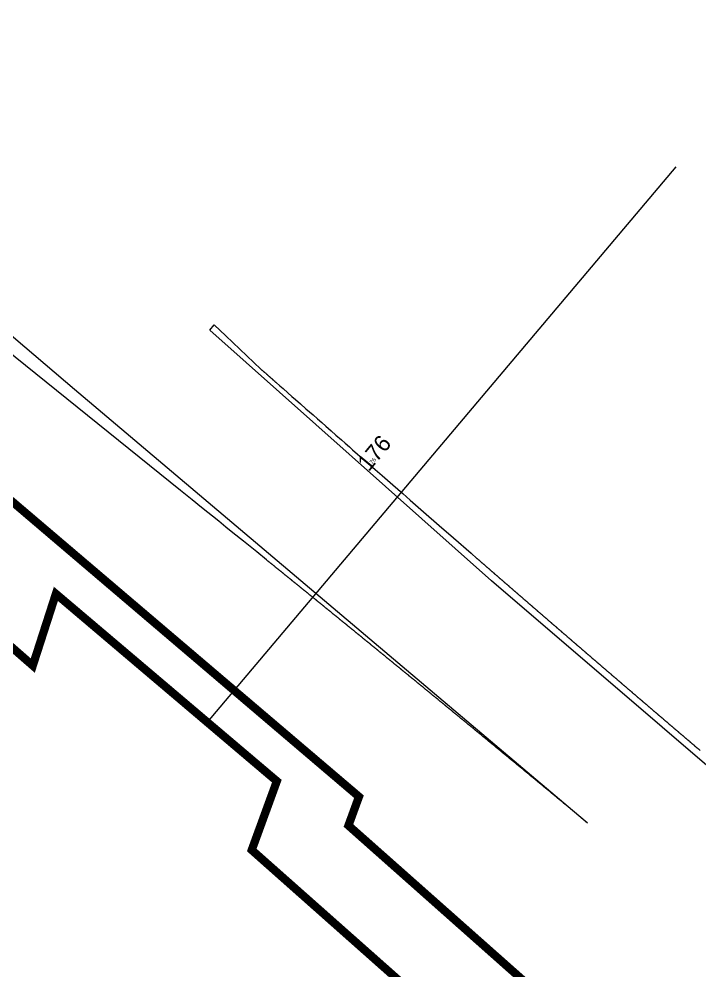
# Model space of a CAD drawing. Extents: x 174934 to 192674, y 648863 to 672607.
# Drawn here: x 184286.3 to 184451.5, y 657361.9 to 657592.8 of the extents above; entities that cross this region are included whole.
import ezdxf

# ---------------------------------------------------------------- set-up
doc = ezdxf.new("R2010")
doc.units = 0
doc.linetypes.add('Under', pattern=[19.5, 7, -1.5, 7, -1.5, 1, -1.5])
for name, color, linetype, lineweight in [('dim', 255, 'Continuous', 0), ('pbitul', 14, 'Continuous', 0), ('pmisunder', 202, 'Under', 0)]:
    doc.layers.add(name, color=color, linetype=linetype, lineweight=lineweight)
doc.layers.add('HEB_ENTITY', color=3, linetype='Continuous')
doc.styles.get("Standard").update_dxf_attribs({"font": 'HEBTXT'})

# ---------------------------------------------------------------- blocks, each defined once
blk = doc.blocks.new('dim', base_point=(179928.9, 662855))
at = {"layer": 'dim', "linetype": 'ByBlock'}
blk.add_attdef('NUMBER', (179928.9, 662855), '', height=20, dxfattribs=at)
blk = doc.blocks.new('HEB_ENTITY', base_point=(181159.32, 660193.8))
at = {"layer": 'HEB_ENTITY', "linetype": 'ByBlock'}
blk.add_attdef('VAL', (181159.32, 660193.8), '', height=1, dxfattribs=at)
at = {"layer": 'HEB_ENTITY', "linetype": 'ByBlock', "flags": 1}
for tag in ['WIDTH', 'TAG', 'XBASE', 'YBASE', 'PROMPT', 'HEIGHT', 'BLKNAME', 'BLKNUM']:
    blk.add_attdef(tag, (181159.32, 660193.8), '', height=1, dxfattribs=at)

msp = doc.modelspace()

# ---------------------------------------------------------------- linework, layer by layer
at = {"layer": 'dim', "flags": 128}
msp.add_lwpolyline([(184331.99, 657422.21), (184445.72, 657556.91)], dxfattribs=at)
at = {"layer": 'pbitul', "flags": 128}
for points in [[(184102.46, 657671.13), (184299.74, 657503.04), (184424.2, 657397.83), (184424.12, 657397.89), (184424.04, 657397.95), (184423.97, 657398.02), (184423.89, 657398.08), (184423.81, 657398.15), (184423.74, 657398.21), (184423.66, 657398.27), (184423.58, 657398.34), (184423.51, 657398.4), (184423.43, 657398.46), (184423.35, 657398.53), (184423.27, 657398.59), (184423.2, 657398.66), (184423.12, 657398.72), (184423.04, 657398.78), (184422.97, 657398.85), (184422.89, 657398.91), (184422.81, 657398.98), (184422.74, 657399.04), (184422.66, 657399.1), (184422.58, 657399.17), (184422.5, 657399.23), (184422.43, 657399.29), (184422.35, 657399.36), (184422.27, 657399.42), (184422.2, 657399.49), (184422.12, 657399.55), (184422.04, 657399.61), (184421.97, 657399.68), (184421.89, 657399.74), (184421.81, 657399.8), (184421.74, 657399.87), (184421.66, 657399.93), (184421.58, 657400), (184421.5, 657400.06), (184421.43, 657400.12), (184421.35, 657400.19), (184421.27, 657400.25), (184421.2, 657400.32), (184421.12, 657400.38), (184421.04, 657400.44), (184420.97, 657400.51), (184420.89, 657400.57), (184420.81, 657400.63), (184420.73, 657400.7), (184420.66, 657400.76), (184420.58, 657400.83), (184420.5, 657400.89), (184420.43, 657400.95), (184420.35, 657401.02), (184420.27, 657401.08), (184420.2, 657401.14), (184420.12, 657401.21), (184420.04, 657401.27), (184419.96, 657401.34), (184419.89, 657401.4), (184419.81, 657401.46), (184419.73, 657401.53), (184419.66, 657401.59), (184419.58, 657401.66), (184419.5, 657401.72), (184419.43, 657401.78), (184419.35, 657401.85), (184419.27, 657401.91), (184419.19, 657401.97), (184419.12, 657402.04), (184419.04, 657402.1), (184418.96, 657402.17), (184418.89, 657402.23), (184418.81, 657402.29), (184418.73, 657402.36), (184418.65, 657402.42), (184418.58, 657402.48), (184418.5, 657402.55), (184418.42, 657402.61), (184418.35, 657402.68), (184418.27, 657402.74), (184418.19, 657402.8), (184418.12, 657402.87), (184418.04, 657402.93), (184417.96, 657402.99), (184417.88, 657403.06), (184417.81, 657403.12), (184417.73, 657403.19), (184417.65, 657403.25), (184417.58, 657403.31), (184417.5, 657403.38), (184417.42, 657403.44), (184417.35, 657403.5), (184417.27, 657403.57), (184417.19, 657403.63), (184417.11, 657403.7), (184417.04, 657403.76), (184416.96, 657403.82), (184416.88, 657403.89), (184416.81, 657403.95), (184416.73, 657404.02), (184416.65, 657404.08), (184416.58, 657404.14), (184416.5, 657404.21), (184416.42, 657404.27), (184416.34, 657404.33), (184416.27, 657404.4), (184416.19, 657404.46), (184416.11, 657404.53), (184416.04, 657404.59), (184415.96, 657404.65), (184415.88, 657404.72), (184415.8, 657404.78), (184415.73, 657404.84), (184415.65, 657404.91), (184415.57, 657404.97), (184415.5, 657405.04), (184415.42, 657405.1), (184415.34, 657405.16), (184415.27, 657405.23), (184415.19, 657405.29), (184415.11, 657405.35), (184415.03, 657405.42), (184414.96, 657405.48), (184414.88, 657405.55), (184414.8, 657405.61), (184414.73, 657405.67), (184414.65, 657405.74), (184414.57, 657405.8), (184414.49, 657405.86), (184414.42, 657405.93), (184414.34, 657405.99), (184414.26, 657406.05), (184414.19, 657406.12), (184414.11, 657406.18), (184414.03, 657406.25), (184413.96, 657406.31), (184413.88, 657406.37), (184413.8, 657406.44), (184413.72, 657406.5), (184413.65, 657406.56), (184413.57, 657406.63), (184413.49, 657406.69), (184413.42, 657406.76), (184413.34, 657406.82), (184413.26, 657406.88), (184413.18, 657406.95), (184413.11, 657407.01), (184413.03, 657407.07), (184412.95, 657407.14), (184412.88, 657407.2), (184412.8, 657407.27), (184412.72, 657407.33), (184412.65, 657407.39), (184412.57, 657407.46), (184412.49, 657407.52), (184412.41, 657407.58), (184412.34, 657407.65), (184412.26, 657407.71), (184412.18, 657407.78), (184412.11, 657407.84), (184412.03, 657407.9), (184411.95, 657407.97), (184411.87, 657408.03), (184411.8, 657408.09), (184411.72, 657408.16), (184411.64, 657408.22), (184411.57, 657408.28), (184411.49, 657408.35), (184411.41, 657408.41), (184411.33, 657408.48), (184411.26, 657408.54), (184411.18, 657408.6), (184411.1, 657408.67), (184411.03, 657408.73), (184410.95, 657408.79), (184410.87, 657408.86), (184410.8, 657408.92), (184410.72, 657408.99), (184410.64, 657409.05), (184410.56, 657409.11), (184410.49, 657409.18), (184410.41, 657409.24), (184410.33, 657409.3), (184410.26, 657409.37), (184410.18, 657409.43), (184410.1, 657409.49), (184410.02, 657409.56), (184409.95, 657409.62), (184409.87, 657409.69), (184409.79, 657409.75), (184409.72, 657409.81), (184409.64, 657409.88), (184409.56, 657409.94), (184409.48, 657410), (184409.41, 657410.07), (184409.33, 657410.13), (184409.25, 657410.2), (184409.18, 657410.26), (184409.1, 657410.32), (184409.02, 657410.39), (184408.94, 657410.45), (184408.87, 657410.51), (184408.79, 657410.58), (184408.71, 657410.64), (184408.64, 657410.7), (184408.56, 657410.77), (184408.48, 657410.83), (184408.4, 657410.9), (184408.33, 657410.96), (184408.25, 657411.02), (184408.17, 657411.09), (184408.1, 657411.15), (184408.02, 657411.21), (184407.94, 657411.28), (184407.86, 657411.34), (184407.79, 657411.4), (184407.71, 657411.47), (184407.63, 657411.53), (184407.56, 657411.6), (184407.48, 657411.66), (184407.4, 657411.72), (184407.32, 657411.79), (184407.25, 657411.85), (184407.17, 657411.91), (184407.09, 657411.98), (184407.02, 657412.04), (184406.94, 657412.1), (184406.86, 657412.17), (184406.78, 657412.23), (184406.71, 657412.3), (184406.63, 657412.36), (184406.55, 657412.42), (184406.48, 657412.49), (184406.4, 657412.55), (184406.32, 657412.61), (184406.24, 657412.68), (184406.17, 657412.74), (184406.09, 657412.8), (184406.01, 657412.87), (184405.94, 657412.93), (184405.86, 657413), (184405.78, 657413.06), (184405.7, 657413.12), (184405.63, 657413.19), (184405.55, 657413.25), (184405.47, 657413.31), (184405.4, 657413.38), (184405.32, 657413.44), (184405.24, 657413.5), (184405.16, 657413.57), (184405.09, 657413.63), (184405.01, 657413.7), (184404.93, 657413.76), (184404.86, 657413.82), (184404.78, 657413.89), (184404.7, 657413.95), (184404.62, 657414.01), (184404.55, 657414.08), (184404.47, 657414.14), (184404.39, 657414.2), (184404.32, 657414.27), (184404.24, 657414.33), (184404.16, 657414.4), (184404.08, 657414.46), (184404.01, 657414.52), (184403.93, 657414.59), (184403.85, 657414.65), (184403.78, 657414.71), (184403.7, 657414.78), (184403.62, 657414.84), (184403.54, 657414.9), (184403.47, 657414.97), (184403.39, 657415.03), (184403.31, 657415.09), (184403.24, 657415.16), (184403.16, 657415.22), (184403.08, 657415.29), (184403, 657415.35), (184402.93, 657415.41), (184402.85, 657415.48), (184402.77, 657415.54), (184402.7, 657415.6), (184402.62, 657415.67), (184402.54, 657415.73), (184402.46, 657415.79), (184402.39, 657415.86), (184402.31, 657415.92), (184402.23, 657415.98), (184402.15, 657416.05), (184402.08, 657416.11), (184402, 657416.18), (184401.92, 657416.24), (184401.85, 657416.3), (184401.77, 657416.37), (184401.69, 657416.43), (184401.61, 657416.49), (184401.54, 657416.56), (184401.46, 657416.62), (184401.38, 657416.68), (184401.31, 657416.75), (184401.23, 657416.81), (184401.15, 657416.87), (184401.07, 657416.94), (184401, 657417), (184400.92, 657417.07), (184400.84, 657417.13), (184400.77, 657417.19), (184400.69, 657417.26), (184400.61, 657417.32), (184400.53, 657417.38), (184400.46, 657417.45), (184400.38, 657417.51), (184400.3, 657417.57), (184400.22, 657417.64), (184400.15, 657417.7), (184400.07, 657417.76), (184399.99, 657417.83), (184399.92, 657417.89), (184399.84, 657417.96), (184399.76, 657418.02), (184399.68, 657418.08), (184399.61, 657418.15), (184399.53, 657418.21), (184399.45, 657418.27), (184399.38, 657418.34), (184399.3, 657418.4), (184399.22, 657418.46), (184399.14, 657418.53), (184399.07, 657418.59), (184398.99, 657418.65), (184398.91, 657418.72), (184398.84, 657418.78), (184398.76, 657418.84), (184398.68, 657418.91), (184398.6, 657418.97), (184398.53, 657419.04), (184398.45, 657419.1), (184398.37, 657419.16), (184398.29, 657419.23), (184398.22, 657419.29), (184398.14, 657419.35), (184398.06, 657419.42), (184397.99, 657419.48), (184397.91, 657419.54), (184397.83, 657419.61), (184397.75, 657419.67), (184397.68, 657419.73), (184397.6, 657419.8), (184397.52, 657419.86), (184397.44, 657419.92), (184397.37, 657419.99), (184397.29, 657420.05), (184397.21, 657420.12), (184397.14, 657420.18), (184397.06, 657420.24), (184396.98, 657420.31), (184396.9, 657420.37), (184396.83, 657420.43), (184396.75, 657420.5), (184396.67, 657420.56), (184396.6, 657420.62), (184396.52, 657420.69), (184396.44, 657420.75), (184396.36, 657420.81), (184396.29, 657420.88), (184396.21, 657420.94), (184396.13, 657421), (184396.05, 657421.07), (184395.98, 657421.13), (184395.9, 657421.19), (184395.82, 657421.26), (184395.75, 657421.32), (184395.67, 657421.39), (184395.59, 657421.45), (184395.51, 657421.51), (184395.44, 657421.58), (184395.36, 657421.64), (184395.28, 657421.7), (184395.2, 657421.77), (184395.13, 657421.83), (184395.05, 657421.89), (184394.97, 657421.96), (184394.9, 657422.02), (184394.82, 657422.08), (184394.74, 657422.15), (184394.66, 657422.21), (184394.59, 657422.27), (184394.51, 657422.34), (184394.43, 657422.4), (184394.35, 657422.46), (184394.28, 657422.53), (184394.2, 657422.59), (184394.12, 657422.66), (184394.05, 657422.72), (184393.97, 657422.78), (184393.89, 657422.85), (184393.81, 657422.91), (184393.74, 657422.97), (184393.66, 657423.04), (184393.58, 657423.1), (184393.5, 657423.16), (184393.43, 657423.23), (184393.35, 657423.29), (184393.27, 657423.35), (184393.2, 657423.42), (184393.12, 657423.48), (184393.04, 657423.54), (184392.96, 657423.61), (184392.89, 657423.67), (184392.81, 657423.73), (184392.73, 657423.8), (184392.65, 657423.86), (184392.58, 657423.92), (184392.5, 657423.99), (184392.42, 657424.05), (184392.35, 657424.11), (184392.27, 657424.18), (184392.19, 657424.24), (184392.11, 657424.31), (184392.04, 657424.37), (184391.96, 657424.43), (184391.88, 657424.5), (184391.8, 657424.56), (184391.73, 657424.62), (184391.65, 657424.69), (184391.57, 657424.75), (184391.5, 657424.81), (184391.42, 657424.88), (184391.34, 657424.94), (184391.26, 657425), (184391.19, 657425.07), (184391.11, 657425.13), (184391.03, 657425.19), (184390.95, 657425.26), (184390.88, 657425.32), (184390.8, 657425.38), (184390.72, 657425.45), (184390.65, 657425.51), (184390.57, 657425.57), (184390.49, 657425.64), (184390.41, 657425.7), (184390.34, 657425.76), (184390.26, 657425.83), (184390.18, 657425.89), (184390.1, 657425.95), (184390.03, 657426.02), (184389.95, 657426.08), (184389.87, 657426.14), (184389.79, 657426.21), (184389.72, 657426.27), (184389.64, 657426.34), (184389.56, 657426.4), (184389.49, 657426.46), (184389.41, 657426.53), (184389.33, 657426.59), (184389.25, 657426.65), (184389.18, 657426.72), (184389.1, 657426.78), (184389.02, 657426.84), (184388.94, 657426.91), (184388.87, 657426.97), (184388.79, 657427.03), (184388.71, 657427.1), (184388.63, 657427.16), (184388.56, 657427.22), (184388.48, 657427.29), (184388.4, 657427.35), (184388.33, 657427.41), (184388.25, 657427.48), (184388.17, 657427.54), (184388.09, 657427.6), (184388.02, 657427.67), (184387.94, 657427.73), (184387.86, 657427.79), (184387.78, 657427.86), (184387.71, 657427.92), (184387.63, 657427.98), (184387.55, 657428.05), (184387.47, 657428.11), (184387.4, 657428.17), (184387.32, 657428.24), (184387.24, 657428.3), (184387.17, 657428.36), (184387.09, 657428.43), (184387.01, 657428.49), (184386.93, 657428.55), (184386.86, 657428.62), (184386.78, 657428.68), (184386.7, 657428.74), (184386.62, 657428.81), (184386.55, 657428.87), (184386.47, 657428.93), (184386.39, 657429), (184386.31, 657429.06), (184386.24, 657429.12), (184386.16, 657429.19), (184386.08, 657429.25), (184386.01, 657429.31), (184385.93, 657429.38), (184385.85, 657429.44), (184385.77, 657429.5), (184385.7, 657429.57), (184385.62, 657429.63), (184385.54, 657429.7), (184385.46, 657429.76), (184385.39, 657429.82), (184385.31, 657429.89), (184385.23, 657429.95), (184385.15, 657430.01), (184385.08, 657430.08), (184385, 657430.14), (184384.92, 657430.2), (184384.84, 657430.27), (184384.77, 657430.33), (184384.69, 657430.39), (184384.61, 657430.46), (184384.54, 657430.52), (184384.46, 657430.58), (184384.38, 657430.65), (184384.3, 657430.71), (184384.23, 657430.77), (184384.15, 657430.84), (184384.07, 657430.9), (184383.99, 657430.96), (184383.92, 657431.03), (184383.84, 657431.09), (184383.76, 657431.15), (184383.68, 657431.22), (184383.61, 657431.28), (184383.53, 657431.34), (184383.45, 657431.41), (184383.37, 657431.47), (184383.3, 657431.53), (184383.22, 657431.6), (184383.14, 657431.66), (184383.07, 657431.72), (184382.99, 657431.79), (184382.91, 657431.85), (184382.83, 657431.91), (184382.76, 657431.98), (184382.68, 657432.04), (184382.6, 657432.1), (184382.52, 657432.17), (184382.45, 657432.23), (184382.37, 657432.29), (184382.29, 657432.36), (184382.21, 657432.42), (184382.14, 657432.48), (184382.06, 657432.55), (184381.98, 657432.61), (184381.9, 657432.67), (184381.83, 657432.74), (184381.75, 657432.8), (184381.67, 657432.86), (184381.59, 657432.93), (184381.52, 657432.99), (184381.44, 657433.05), (184381.36, 657433.12), (184381.29, 657433.18), (184381.21, 657433.24), (184381.13, 657433.31), (184381.05, 657433.37), (184380.98, 657433.43), (184380.9, 657433.5), (184380.82, 657433.56), (184380.74, 657433.62), (184380.67, 657433.69), (184380.59, 657433.75), (184380.51, 657433.81), (184380.43, 657433.88), (184380.36, 657433.94), (184380.28, 657434), (184380.2, 657434.07), (184380.12, 657434.13), (184380.05, 657434.19), (184379.97, 657434.26), (184379.89, 657434.32), (184379.81, 657434.38), (184379.74, 657434.44), (184379.66, 657434.51), (184379.58, 657434.57), (184379.5, 657434.63), (184379.43, 657434.7), (184379.35, 657434.76), (184379.27, 657434.82), (184379.2, 657434.89), (184379.12, 657434.95), (184379.04, 657435.01), (184378.96, 657435.08), (184378.89, 657435.14), (184378.81, 657435.2), (184378.73, 657435.27), (184378.65, 657435.33), (184378.58, 657435.39), (184378.5, 657435.46), (184378.42, 657435.52), (184378.34, 657435.58), (184378.27, 657435.65), (184378.19, 657435.71), (184378.11, 657435.77), (184378.03, 657435.84), (184377.96, 657435.9), (184377.88, 657435.96), (184377.8, 657436.03), (184377.72, 657436.09), (184377.65, 657436.15), (184377.57, 657436.22), (184377.49, 657436.28), (184377.41, 657436.34), (184377.34, 657436.41), (184377.26, 657436.47), (184377.18, 657436.53), (184377.1, 657436.6), (184377.03, 657436.66), (184376.95, 657436.72), (184376.87, 657436.79), (184376.79, 657436.85), (184376.72, 657436.91), (184376.64, 657436.98), (184376.56, 657437.04), (184376.48, 657437.1), (184376.41, 657437.17), (184376.33, 657437.23), (184376.25, 657437.29), (184376.17, 657437.36), (184376.1, 657437.42), (184376.02, 657437.48), (184375.94, 657437.55), (184375.87, 657437.61), (184375.79, 657437.67), (184375.71, 657437.74), (184375.63, 657437.8), (184375.56, 657437.86), (184375.48, 657437.92), (184375.4, 657437.99), (184375.32, 657438.05), (184375.25, 657438.11), (184375.17, 657438.18), (184375.09, 657438.24), (184375.01, 657438.3), (184374.94, 657438.37), (184374.86, 657438.43), (184374.78, 657438.49), (184374.7, 657438.56), (184374.63, 657438.62), (184374.55, 657438.68), (184374.47, 657438.75), (184374.39, 657438.81), (184374.32, 657438.87), (184374.24, 657438.94), (184374.16, 657439), (184374.08, 657439.06), (184374.01, 657439.13), (184373.93, 657439.19), (184373.85, 657439.25), (184373.77, 657439.32), (184373.7, 657439.38), (184373.62, 657439.44), (184373.54, 657439.51), (184373.46, 657439.57), (184373.39, 657439.63), (184373.31, 657439.7), (184373.23, 657439.76), (184373.15, 657439.82), (184373.08, 657439.88), (184373, 657439.95), (184372.92, 657440.01), (184372.84, 657440.07), (184372.77, 657440.14), (184372.69, 657440.2), (184372.61, 657440.26), (184372.53, 657440.33), (184372.46, 657440.39), (184372.38, 657440.45), (184372.3, 657440.52), (184372.22, 657440.58), (184372.15, 657440.64), (184372.07, 657440.71), (184371.99, 657440.77), (184371.91, 657440.83), (184371.84, 657440.9), (184371.76, 657440.96), (184371.68, 657441.02), (184371.6, 657441.09), (184371.53, 657441.15), (184371.45, 657441.21), (184371.37, 657441.28), (184371.29, 657441.34), (184371.22, 657441.4), (184371.14, 657441.46), (184371.06, 657441.53), (184370.98, 657441.59), (184370.91, 657441.65), (184370.83, 657441.72), (184370.75, 657441.78), (184370.67, 657441.84), (184370.6, 657441.91), (184370.52, 657441.97), (184370.44, 657442.03), (184370.36, 657442.1), (184370.29, 657442.16), (184370.21, 657442.22), (184370.13, 657442.29), (184370.05, 657442.35), (184369.98, 657442.41), (184369.9, 657442.48), (184369.82, 657442.54), (184369.74, 657442.6), (184369.67, 657442.67), (184369.59, 657442.73), (184369.51, 657442.79), (184369.43, 657442.85), (184369.36, 657442.92), (184369.28, 657442.98), (184369.2, 657443.04), (184369.12, 657443.11), (184369.05, 657443.17), (184368.97, 657443.23), (184368.89, 657443.3), (184368.81, 657443.36), (184368.74, 657443.42), (184368.66, 657443.49), (184368.58, 657443.55), (184368.5, 657443.61), (184368.43, 657443.68), (184368.35, 657443.74), (184368.27, 657443.8), (184368.19, 657443.87), (184368.12, 657443.93), (184368.04, 657443.99), (184367.96, 657444.05), (184367.88, 657444.12), (184367.81, 657444.18), (184367.73, 657444.24), (184367.65, 657444.31), (184367.57, 657444.37), (184367.5, 657444.43), (184367.42, 657444.5), (184367.34, 657444.56), (184367.26, 657444.62), (184367.18, 657444.69), (184367.11, 657444.75), (184367.03, 657444.81), (184366.95, 657444.88), (184366.87, 657444.94), (184366.8, 657445), (184366.72, 657445.07), (184366.64, 657445.13), (184366.56, 657445.19), (184366.49, 657445.25), (184366.41, 657445.32), (184366.33, 657445.38), (184366.25, 657445.44), (184366.18, 657445.51), (184366.1, 657445.57), (184366.02, 657445.63), (184365.94, 657445.7), (184365.87, 657445.76), (184365.79, 657445.82), (184365.71, 657445.89), (184365.63, 657445.95), (184365.56, 657446.01), (184365.48, 657446.08), (184365.4, 657446.14), (184365.32, 657446.2), (184365.25, 657446.26), (184365.17, 657446.33), (184365.09, 657446.39), (184365.01, 657446.45), (184364.94, 657446.52), (184364.86, 657446.58), (184364.78, 657446.64), (184364.7, 657446.71), (184364.63, 657446.77), (184364.55, 657446.83), (184364.47, 657446.9), (184364.39, 657446.96), (184364.32, 657447.02), (184364.24, 657447.08), (184364.16, 657447.15), (184364.08, 657447.21), (184364, 657447.27), (184363.93, 657447.34), (184363.85, 657447.4), (184363.77, 657447.46), (184363.69, 657447.53), (184363.62, 657447.59), (184363.54, 657447.65), (184363.46, 657447.72), (184363.38, 657447.78), (184363.31, 657447.84), (184363.23, 657447.91), (184363.15, 657447.97), (184363.07, 657448.03), (184363, 657448.09), (184362.92, 657448.16), (184362.84, 657448.22), (184362.76, 657448.28), (184362.69, 657448.35), (184362.61, 657448.41), (184362.53, 657448.47), (184362.45, 657448.54), (184362.38, 657448.6), (184362.3, 657448.66), (184362.22, 657448.73), (184362.14, 657448.79), (184362.07, 657448.85), (184361.99, 657448.91), (184361.91, 657448.98), (184361.83, 657449.04), (184361.75, 657449.1), (184361.68, 657449.17), (184361.6, 657449.23), (184361.52, 657449.29), (184361.44, 657449.36), (184361.37, 657449.42), (184361.29, 657449.48), (184361.21, 657449.55), (184361.13, 657449.61), (184361.06, 657449.67), (184360.98, 657449.73), (184360.9, 657449.8), (184360.82, 657449.86), (184360.75, 657449.92), (184360.67, 657449.99), (184360.59, 657450.05), (184360.51, 657450.11), (184360.44, 657450.18), (184360.36, 657450.24), (184360.28, 657450.3), (184360.2, 657450.36), (184360.12, 657450.43), (184360.05, 657450.49), (184359.97, 657450.55), (184359.89, 657450.62), (184359.81, 657450.68), (184359.74, 657450.74), (184359.66, 657450.81), (184359.58, 657450.87), (184359.5, 657450.93), (184359.43, 657451), (184359.35, 657451.06), (184359.27, 657451.12), (184359.19, 657451.18), (184359.12, 657451.25), (184359.04, 657451.31), (184358.96, 657451.37), (184358.88, 657451.44), (184358.81, 657451.5), (184358.73, 657451.56), (184358.65, 657451.63), (184358.57, 657451.69), (184358.49, 657451.75), (184358.42, 657451.81), (184358.34, 657451.88), (184358.26, 657451.94), (184358.18, 657452), (184358.11, 657452.07), (184358.03, 657452.13), (184357.95, 657452.19), (184357.87, 657452.26), (184357.8, 657452.32), (184357.72, 657452.38), (184357.64, 657452.45), (184357.56, 657452.51), (184357.49, 657452.57), (184357.41, 657452.63), (184357.33, 657452.7), (184357.25, 657452.76), (184357.17, 657452.82), (184357.1, 657452.89), (184357.02, 657452.95), (184356.94, 657453.01), (184356.86, 657453.08), (184356.79, 657453.14), (184356.71, 657453.2), (184356.63, 657453.26), (184356.55, 657453.33), (184356.48, 657453.39), (184356.4, 657453.45), (184356.32, 657453.52), (184356.24, 657453.58), (184356.17, 657453.64), (184356.09, 657453.71), (184356.01, 657453.77), (184355.93, 657453.83), (184355.85, 657453.89), (184355.78, 657453.96), (184355.7, 657454.02), (184355.62, 657454.08), (184355.54, 657454.15), (184355.47, 657454.21), (184355.39, 657454.27), (184355.31, 657454.34), (184355.23, 657454.4), (184355.16, 657454.46), (184355.08, 657454.52), (184355, 657454.59), (184354.92, 657454.65), (184354.85, 657454.71), (184354.77, 657454.78), (184354.69, 657454.84), (184354.61, 657454.9), (184354.53, 657454.97), (184354.46, 657455.03), (184354.38, 657455.09), (184354.3, 657455.15), (184354.22, 657455.22), (184354.15, 657455.28), (184354.07, 657455.34), (184353.99, 657455.41), (184353.91, 657455.47), (184353.84, 657455.53), (184353.76, 657455.59), (184353.68, 657455.66), (184353.6, 657455.72), (184353.52, 657455.78), (184353.45, 657455.85), (184353.37, 657455.91), (184353.29, 657455.97), (184353.21, 657456.04), (184353.14, 657456.1), (184353.06, 657456.16), (184352.98, 657456.22), (184352.9, 657456.29), (184352.83, 657456.35), (184352.75, 657456.41), (184352.67, 657456.48), (184352.59, 657456.54), (184352.51, 657456.6), (184352.44, 657456.67), (184352.36, 657456.73), (184352.28, 657456.79), (184352.2, 657456.85), (184352.13, 657456.92), (184352.05, 657456.98), (184351.97, 657457.04), (184351.89, 657457.11), (184351.82, 657457.17), (184351.74, 657457.23), (184351.66, 657457.29), (184351.58, 657457.36), (184351.5, 657457.42), (184351.43, 657457.48), (184351.35, 657457.55), (184351.27, 657457.61), (184351.19, 657457.67), (184351.12, 657457.74), (184351.04, 657457.8), (184350.96, 657457.86), (184350.88, 657457.92), (184350.81, 657457.99), (184350.73, 657458.05), (184350.65, 657458.11), (184350.57, 657458.18), (184350.49, 657458.24), (184350.42, 657458.3), (184350.34, 657458.36), (184350.26, 657458.43), (184350.18, 657458.49), (184350.11, 657458.55), (184350.03, 657458.62), (184349.95, 657458.68), (184349.87, 657458.74), (184349.79, 657458.81), (184349.72, 657458.87), (184349.64, 657458.93), (184349.56, 657458.99), (184349.48, 657459.06), (184349.41, 657459.12), (184349.33, 657459.18), (184349.25, 657459.25), (184349.17, 657459.31), (184349.1, 657459.37), (184349.02, 657459.43), (184348.94, 657459.5), (184348.86, 657459.56), (184348.78, 657459.62), (184348.71, 657459.69), (184348.63, 657459.75), (184348.55, 657459.81), (184348.47, 657459.87), (184348.4, 657459.94), (184348.32, 657460), (184348.24, 657460.06), (184348.16, 657460.13), (184348.08, 657460.19), (184348.01, 657460.25), (184347.93, 657460.31), (184347.85, 657460.38), (184347.77, 657460.44), (184347.7, 657460.5), (184347.62, 657460.57), (184347.54, 657460.63), (184347.46, 657460.69), (184347.38, 657460.76), (184347.31, 657460.82), (184347.23, 657460.88), (184347.15, 657460.94), (184347.07, 657461.01), (184347, 657461.07), (184346.92, 657461.13), (184346.84, 657461.2), (184346.76, 657461.26), (184346.69, 657461.32), (184346.61, 657461.38), (184346.53, 657461.45), (184346.45, 657461.51), (184346.37, 657461.57), (184346.3, 657461.64), (184343.95, 657463.53), (184340.74, 657466.13), (184338.19, 657468.19), (184336.49, 657469.55), (184334.75, 657470.95), (184330.6, 657474.3), (184328.29, 657476.16), (184325.45, 657478.45), (184322.95, 657480.46), (184262.71, 657528.99)], [(184483.74, 657385.55), (184400.89, 657456.54), (184332.56, 657517.31), (184333.61, 657518.62), (184336.43, 657515.94), (184336.45, 657515.93), (184344.98, 657507.86), (184345.06, 657507.79), (184345.14, 657507.71), (184345.23, 657507.64), (184345.29, 657507.59), (184345.37, 657507.51), (184345.46, 657507.44), (184345.52, 657507.38), (184345.61, 657507.31), (184345.66, 657507.26), (184345.72, 657507.2), (184345.79, 657507.15), (184345.85, 657507.09), (184345.95, 657507.01), (184346.03, 657506.93), (184346.13, 657506.85), (184346.22, 657506.77), (184346.33, 657506.67), (184346.39, 657506.62), (184346.48, 657506.54), (184346.53, 657506.49), (184346.59, 657506.45), (184346.64, 657506.4), (184346.68, 657506.36), (184346.72, 657506.33), (184346.77, 657506.28), (184346.81, 657506.25), (184346.85, 657506.21), (184346.88, 657506.19), (184346.91, 657506.16), (184346.95, 657506.13), (184346.98, 657506.1), (184347.01, 657506.07), (184347.05, 657506.03), (184347.08, 657506.01), (184347.12, 657505.98), (184347.14, 657505.96), (184347.18, 657505.92), (184347.22, 657505.89), (184347.26, 657505.85), (184347.3, 657505.82), (184347.32, 657505.8), (184347.35, 657505.77), (184347.4, 657505.73), (184347.43, 657505.7), (184347.47, 657505.67), (184347.52, 657505.63), (184347.55, 657505.6), (184347.6, 657505.55), (184347.67, 657505.49), (184347.72, 657505.45), (184347.77, 657505.41), (184347.81, 657505.37), (184347.89, 657505.3), (184347.96, 657505.24), (184348.04, 657505.17), (184348.11, 657505.11), (184348.18, 657505.04), (184348.24, 657504.99), (184348.29, 657504.95), (184348.45, 657504.81), (184348.54, 657504.73), (184348.6, 657504.68), (184348.68, 657504.61), (184349.58, 657503.81), (184350.34, 657503.15), (184351.5, 657502.13), (184352.48, 657501.26), (184353.36, 657500.49), (184354.54, 657499.45), (184355.9, 657498.26), (184357.63, 657496.74), (184358.73, 657495.77), (184359.73, 657494.9), (184360.73, 657494.02), (184361.98, 657492.92), (184363.18, 657491.86), (184364.52, 657490.69), (184365.43, 657489.89), (184366.45, 657489), (184367.23, 657488.31), (184368.42, 657487.27), (184370.11, 657485.79), (184371.46, 657484.6), (184372.68, 657483.54), (184374.38, 657482.05), (184376.97, 657479.78), (184379.38, 657477.67), (184381.22, 657476.06), (184384.42, 657473.26), (184388.2, 657469.96), (184391.7, 657466.91), (184395.97, 657463.19), (184397.37, 657461.97), (184397.45, 657461.9), (184397.53, 657461.84), (184397.6, 657461.77), (184397.68, 657461.71), (184397.75, 657461.64), (184397.83, 657461.57), (184397.9, 657461.51), (184397.98, 657461.44), (184398.05, 657461.38), (184398.13, 657461.31), (184398.2, 657461.25), (184398.28, 657461.18), (184398.36, 657461.12), (184398.43, 657461.05), (184398.51, 657460.98), (184398.58, 657460.92), (184398.66, 657460.85), (184398.73, 657460.79), (184398.81, 657460.72), (184398.88, 657460.66), (184398.96, 657460.59), (184399.03, 657460.53), (184399.11, 657460.46), (184399.19, 657460.39), (184399.26, 657460.33), (184399.34, 657460.26), (184399.41, 657460.2), (184399.49, 657460.13), (184399.56, 657460.07), (184399.64, 657460), (184399.71, 657459.93), (184399.79, 657459.87), (184399.86, 657459.8), (184399.94, 657459.74), (184400.02, 657459.67), (184400.09, 657459.61), (184400.17, 657459.54), (184400.24, 657459.48), (184400.32, 657459.41), (184400.39, 657459.34), (184400.47, 657459.28), (184400.54, 657459.21), (184400.62, 657459.15), (184400.7, 657459.08), (184400.77, 657459.02), (184400.85, 657458.95), (184400.92, 657458.89), (184401, 657458.82), (184401.07, 657458.75), (184401.15, 657458.69), (184401.22, 657458.62), (184401.3, 657458.56), (184401.37, 657458.49), (184401.45, 657458.43), (184401.53, 657458.36), (184401.6, 657458.3), (184401.68, 657458.23), (184401.75, 657458.16), (184401.83, 657458.1), (184401.9, 657458.03), (184401.98, 657457.97), (184402.05, 657457.9), (184402.13, 657457.84), (184402.21, 657457.77), (184402.28, 657457.71), (184402.36, 657457.64), (184402.43, 657457.57), (184402.51, 657457.51), (184402.58, 657457.44), (184402.66, 657457.38), (184402.73, 657457.31), (184402.81, 657457.25), (184402.89, 657457.18), (184402.96, 657457.12), (184403.04, 657457.05), (184403.11, 657456.98), (184403.19, 657456.92), (184403.26, 657456.85), (184403.34, 657456.79), (184403.41, 657456.72), (184403.49, 657456.66), (184403.56, 657456.59), (184403.64, 657456.53), (184403.72, 657456.46), (184403.79, 657456.39), (184403.87, 657456.33), (184403.94, 657456.26), (184404.02, 657456.2), (184404.09, 657456.13), (184404.17, 657456.07), (184404.24, 657456), (184404.32, 657455.94), (184404.4, 657455.87), (184404.47, 657455.8), (184404.55, 657455.74), (184404.62, 657455.67), (184404.7, 657455.61), (184404.77, 657455.54), (184404.85, 657455.48), (184404.92, 657455.41), (184405, 657455.35), (184405.08, 657455.28), (184405.15, 657455.22), (184405.23, 657455.15), (184405.3, 657455.08), (184405.38, 657455.02), (184405.45, 657454.95), (184405.53, 657454.89), (184405.6, 657454.82), (184405.68, 657454.76), (184405.76, 657454.69), (184405.83, 657454.63), (184405.91, 657454.56), (184405.98, 657454.49), (184406.06, 657454.43), (184406.13, 657454.36), (184406.21, 657454.3), (184406.28, 657454.23), (184406.36, 657454.17), (184406.44, 657454.1), (184406.51, 657454.04), (184406.59, 657453.97), (184406.66, 657453.91), (184406.74, 657453.84), (184406.81, 657453.77), (184406.89, 657453.71), (184406.96, 657453.64), (184407.04, 657453.58), (184407.12, 657453.51), (184407.19, 657453.45), (184407.27, 657453.38), (184407.34, 657453.32), (184407.42, 657453.25), (184407.49, 657453.19), (184407.57, 657453.12), (184407.65, 657453.05), (184407.72, 657452.99), (184407.8, 657452.92), (184407.87, 657452.86), (184407.95, 657452.79), (184408.02, 657452.73), (184408.1, 657452.66), (184408.17, 657452.6), (184408.25, 657452.53), (184408.33, 657452.46), (184408.4, 657452.4), (184408.48, 657452.33), (184408.55, 657452.27), (184408.63, 657452.2), (184408.7, 657452.14), (184408.78, 657452.07), (184408.85, 657452.01), (184408.93, 657451.94), (184409.01, 657451.88), (184409.08, 657451.81), (184409.16, 657451.74), (184409.23, 657451.68), (184409.31, 657451.61), (184409.38, 657451.55), (184409.46, 657451.48), (184409.54, 657451.42), (184409.61, 657451.35), (184409.69, 657451.29), (184409.76, 657451.22), (184409.84, 657451.16), (184409.91, 657451.09), (184409.99, 657451.03), (184410.06, 657450.96), (184410.14, 657450.89), (184410.22, 657450.83), (184410.29, 657450.76), (184410.37, 657450.7), (184410.44, 657450.63), (184410.52, 657450.57), (184410.59, 657450.5), (184410.67, 657450.44), (184410.75, 657450.37), (184410.82, 657450.31), (184410.9, 657450.24), (184410.97, 657450.17), (184411.05, 657450.11), (184411.12, 657450.04), (184411.2, 657449.98), (184411.27, 657449.91), (184411.35, 657449.85), (184411.43, 657449.78), (184411.5, 657449.72), (184411.58, 657449.65), (184411.65, 657449.59), (184411.73, 657449.52), (184411.8, 657449.45), (184411.88, 657449.39), (184411.96, 657449.32), (184412.03, 657449.26), (184412.11, 657449.19), (184412.18, 657449.13), (184412.26, 657449.06), (184412.33, 657449), (184412.41, 657448.93), (184412.48, 657448.87), (184412.56, 657448.8), (184412.64, 657448.74), (184412.71, 657448.67), (184412.79, 657448.6), (184412.86, 657448.54), (184412.94, 657448.47), (184413.01, 657448.41), (184413.09, 657448.34), (184413.17, 657448.28), (184413.24, 657448.21), (184413.32, 657448.15), (184413.39, 657448.08), (184413.47, 657448.02), (184413.54, 657447.95), (184413.62, 657447.89), (184413.7, 657447.82), (184413.77, 657447.75), (184413.85, 657447.69), (184413.92, 657447.62), (184414, 657447.56), (184414.07, 657447.49), (184414.15, 657447.43), (184414.23, 657447.36), (184414.3, 657447.3), (184414.38, 657447.23), (184414.45, 657447.17), (184414.53, 657447.1), (184414.6, 657447.04), (184414.68, 657446.97), (184414.75, 657446.9), (184414.83, 657446.84), (184414.91, 657446.77), (184414.98, 657446.71), (184415.06, 657446.64), (184415.13, 657446.58), (184415.21, 657446.51), (184415.28, 657446.45), (184415.36, 657446.38), (184415.44, 657446.32), (184415.51, 657446.25), (184415.59, 657446.19), (184415.66, 657446.12), (184415.74, 657446.06), (184415.81, 657445.99), (184415.89, 657445.92), (184415.97, 657445.86), (184416.04, 657445.79), (184416.12, 657445.73), (184416.19, 657445.66), (184416.27, 657445.6), (184416.34, 657445.53), (184416.42, 657445.47), (184416.5, 657445.4), (184416.57, 657445.34), (184416.65, 657445.27), (184416.72, 657445.21), (184416.8, 657445.14), (184416.87, 657445.08), (184416.95, 657445.01), (184417.03, 657444.94), (184417.1, 657444.88), (184417.18, 657444.81), (184417.25, 657444.75), (184417.33, 657444.68), (184417.4, 657444.62), (184417.48, 657444.55), (184417.56, 657444.49), (184417.63, 657444.42), (184417.71, 657444.36), (184417.78, 657444.29), (184417.86, 657444.23), (184417.93, 657444.16), (184418.01, 657444.1), (184418.09, 657444.03), (184418.16, 657443.96), (184418.24, 657443.9), (184418.31, 657443.83), (184418.39, 657443.77), (184418.46, 657443.7), (184418.54, 657443.64), (184418.62, 657443.57), (184418.69, 657443.51), (184418.77, 657443.44), (184418.84, 657443.38), (184418.92, 657443.31), (184418.99, 657443.25), (184419.07, 657443.18), (184419.15, 657443.12), (184419.22, 657443.05), (184419.3, 657442.99), (184419.37, 657442.92), (184419.45, 657442.85), (184419.52, 657442.79), (184419.6, 657442.72), (184419.68, 657442.66), (184419.75, 657442.59), (184419.83, 657442.53), (184419.9, 657442.46), (184419.98, 657442.4), (184420.05, 657442.33), (184420.13, 657442.27), (184420.21, 657442.2), (184420.28, 657442.14), (184420.36, 657442.07), (184420.43, 657442.01), (184420.51, 657441.94), (184420.59, 657441.88), (184420.66, 657441.81), (184420.74, 657441.74), (184420.81, 657441.68), (184420.89, 657441.61), (184420.96, 657441.55), (184421.04, 657441.48), (184421.12, 657441.42), (184421.19, 657441.35), (184421.27, 657441.29), (184421.34, 657441.22), (184421.42, 657441.16), (184421.49, 657441.09), (184421.57, 657441.03), (184421.65, 657440.96), (184421.72, 657440.9), (184421.8, 657440.83), (184421.87, 657440.77), (184421.95, 657440.7), (184422.02, 657440.64), (184422.1, 657440.57), (184422.18, 657440.5), (184422.25, 657440.44), (184422.33, 657440.37), (184422.4, 657440.31), (184422.48, 657440.24), (184422.56, 657440.18), (184422.63, 657440.11), (184422.71, 657440.05), (184422.78, 657439.98), (184422.86, 657439.92), (184422.93, 657439.85), (184423.01, 657439.79), (184423.09, 657439.72), (184423.16, 657439.66), (184423.24, 657439.59), (184423.31, 657439.53), (184423.39, 657439.46), (184423.46, 657439.4), (184423.54, 657439.33), (184423.62, 657439.26), (184423.69, 657439.2), (184423.77, 657439.13), (184423.84, 657439.07), (184423.92, 657439), (184424, 657438.94), (184424.07, 657438.87), (184424.15, 657438.81), (184424.22, 657438.74), (184424.3, 657438.68), (184424.37, 657438.61), (184424.45, 657438.55), (184424.53, 657438.48), (184424.6, 657438.42), (184424.68, 657438.35), (184424.75, 657438.29), (184424.83, 657438.22), (184424.9, 657438.16), (184424.98, 657438.09), (184425.06, 657438.03), (184425.13, 657437.96), (184425.21, 657437.9), (184425.28, 657437.83), (184425.36, 657437.76), (184425.44, 657437.7), (184425.51, 657437.63), (184425.59, 657437.57), (184425.66, 657437.5), (184425.74, 657437.44), (184425.81, 657437.37), (184425.89, 657437.31), (184425.97, 657437.24), (184426.04, 657437.18), (184426.12, 657437.11), (184426.19, 657437.05), (184426.27, 657436.98), (184426.35, 657436.92), (184426.42, 657436.85), (184426.5, 657436.79), (184426.57, 657436.72), (184426.65, 657436.66), (184426.72, 657436.59), (184426.8, 657436.53), (184426.88, 657436.46), (184426.95, 657436.4), (184427.03, 657436.33), (184427.1, 657436.27), (184427.18, 657436.2), (184427.26, 657436.14), (184427.33, 657436.07), (184427.41, 657436), (184427.48, 657435.94), (184427.56, 657435.87), (184427.63, 657435.81), (184427.71, 657435.74), (184427.79, 657435.68), (184427.86, 657435.61), (184427.94, 657435.55), (184428.01, 657435.48), (184428.09, 657435.42), (184428.17, 657435.35), (184428.24, 657435.29), (184428.32, 657435.22), (184428.39, 657435.16), (184428.47, 657435.09), (184428.54, 657435.03), (184428.62, 657434.96), (184428.7, 657434.9), (184428.77, 657434.83), (184428.85, 657434.77), (184428.92, 657434.7), (184429, 657434.64), (184429.08, 657434.57), (184429.15, 657434.51), (184429.23, 657434.44), (184429.3, 657434.38), (184429.38, 657434.31), (184429.46, 657434.25), (184429.53, 657434.18), (184429.61, 657434.12), (184429.68, 657434.05), (184429.76, 657433.98), (184429.83, 657433.92), (184429.91, 657433.85), (184429.99, 657433.79), (184430.06, 657433.72), (184430.14, 657433.66), (184430.21, 657433.59), (184430.29, 657433.53), (184430.37, 657433.46), (184430.44, 657433.4), (184430.52, 657433.33), (184430.59, 657433.27), (184430.67, 657433.2), (184430.75, 657433.14), (184430.82, 657433.07), (184430.9, 657433.01), (184430.97, 657432.94), (184431.05, 657432.88), (184431.12, 657432.81), (184431.2, 657432.75), (184431.28, 657432.68), (184431.35, 657432.62), (184431.43, 657432.55), (184431.5, 657432.49), (184431.58, 657432.42), (184431.66, 657432.36), (184431.73, 657432.29), (184431.81, 657432.23), (184431.88, 657432.16), (184431.96, 657432.1), (184432.04, 657432.03), (184432.11, 657431.97), (184432.19, 657431.9), (184432.26, 657431.84), (184432.34, 657431.77), (184432.41, 657431.71), (184432.49, 657431.64), (184432.57, 657431.58), (184432.64, 657431.51), (184432.72, 657431.45), (184432.79, 657431.38), (184432.87, 657431.32), (184432.95, 657431.25), (184433.02, 657431.18), (184433.1, 657431.12), (184433.17, 657431.05), (184433.25, 657430.99), (184433.33, 657430.92), (184433.4, 657430.86), (184433.48, 657430.79), (184433.55, 657430.73), (184433.63, 657430.66), (184433.71, 657430.6), (184433.78, 657430.53), (184433.86, 657430.47), (184433.93, 657430.4), (184434.01, 657430.34), (184434.08, 657430.27), (184434.16, 657430.21), (184434.24, 657430.14), (184434.31, 657430.08), (184434.39, 657430.01), (184434.46, 657429.95), (184434.54, 657429.88), (184434.62, 657429.82), (184434.69, 657429.75), (184434.77, 657429.69), (184434.84, 657429.62), (184434.92, 657429.56), (184435, 657429.49), (184435.07, 657429.43), (184435.15, 657429.36), (184435.22, 657429.3), (184435.3, 657429.23), (184435.38, 657429.17), (184435.45, 657429.1), (184435.53, 657429.04), (184435.6, 657428.97), (184435.68, 657428.91), (184435.76, 657428.84), (184435.83, 657428.78), (184435.91, 657428.71), (184435.98, 657428.65), (184436.06, 657428.58), (184436.14, 657428.52), (184436.21, 657428.45), (184436.29, 657428.39), (184436.36, 657428.32), (184436.44, 657428.26), (184436.52, 657428.19), (184436.59, 657428.13), (184436.67, 657428.06), (184436.74, 657428), (184436.82, 657427.93), (184436.9, 657427.87), (184436.97, 657427.8), (184437.05, 657427.74), (184437.12, 657427.67), (184437.2, 657427.61), (184437.27, 657427.54), (184437.35, 657427.48), (184437.43, 657427.41), (184437.5, 657427.35), (184437.58, 657427.28), (184437.65, 657427.22), (184437.73, 657427.15), (184437.81, 657427.09), (184437.88, 657427.02), (184437.96, 657426.96), (184438.03, 657426.89), (184438.11, 657426.83), (184438.19, 657426.76), (184438.26, 657426.7), (184438.34, 657426.63), (184438.41, 657426.57), (184438.49, 657426.5), (184438.57, 657426.44), (184438.64, 657426.37), (184438.72, 657426.31), (184438.79, 657426.24), (184438.87, 657426.18), (184438.95, 657426.11), (184439.02, 657426.05), (184439.1, 657425.98), (184439.17, 657425.92), (184439.25, 657425.85), (184439.33, 657425.79), (184439.4, 657425.72), (184439.48, 657425.66), (184439.55, 657425.59), (184439.63, 657425.53), (184439.71, 657425.46), (184439.78, 657425.4), (184439.86, 657425.33), (184439.93, 657425.27), (184440.01, 657425.2), (184440.09, 657425.14), (184440.16, 657425.07), (184440.24, 657425.01), (184440.31, 657424.94), (184440.39, 657424.88), (184440.47, 657424.81), (184440.54, 657424.75), (184440.62, 657424.68), (184440.69, 657424.62), (184440.77, 657424.55), (184440.85, 657424.49), (184440.92, 657424.42), (184441, 657424.36), (184441.07, 657424.29), (184441.15, 657424.23), (184441.23, 657424.16), (184441.3, 657424.1), (184441.38, 657424.03), (184441.45, 657423.97), (184441.53, 657423.9), (184441.61, 657423.84), (184441.68, 657423.77), (184441.76, 657423.71), (184441.83, 657423.64), (184441.91, 657423.58), (184441.99, 657423.51), (184442.06, 657423.45), (184442.14, 657423.38), (184442.21, 657423.32), (184442.29, 657423.25), (184442.37, 657423.19), (184442.44, 657423.12), (184442.52, 657423.06), (184442.6, 657422.99), (184442.67, 657422.93), (184442.75, 657422.86), (184442.82, 657422.8), (184442.9, 657422.73), (184442.98, 657422.67), (184443.05, 657422.6), (184443.13, 657422.54), (184443.2, 657422.47), (184443.28, 657422.41), (184443.36, 657422.34), (184443.43, 657422.28), (184443.51, 657422.21), (184443.58, 657422.15), (184443.66, 657422.08), (184443.74, 657422.02), (184443.81, 657421.95), (184443.89, 657421.89), (184443.96, 657421.82), (184444.04, 657421.76), (184444.12, 657421.69), (184444.19, 657421.63), (184444.27, 657421.56), (184444.34, 657421.5), (184444.42, 657421.43), (184444.5, 657421.37), (184444.57, 657421.3), (184444.65, 657421.24), (184444.72, 657421.17), (184444.8, 657421.11), (184444.88, 657421.04), (184444.95, 657420.98), (184445.03, 657420.91), (184445.1, 657420.85), (184445.18, 657420.78), (184445.26, 657420.72), (184445.33, 657420.66), (184445.41, 657420.59), (184445.49, 657420.53), (184445.56, 657420.46), (184445.64, 657420.4), (184445.71, 657420.33), (184445.79, 657420.27), (184445.87, 657420.2), (184445.94, 657420.14), (184446.02, 657420.07), (184446.09, 657420.01), (184446.17, 657419.94), (184446.25, 657419.88), (184446.32, 657419.81), (184446.4, 657419.75), (184446.47, 657419.68), (184446.55, 657419.62), (184446.63, 657419.55), (184446.7, 657419.49), (184446.78, 657419.42), (184446.85, 657419.36), (184446.93, 657419.29), (184447.01, 657419.23), (184447.08, 657419.16), (184447.16, 657419.1), (184447.24, 657419.03), (184447.31, 657418.97), (184447.39, 657418.9), (184447.46, 657418.84), (184447.54, 657418.77), (184447.62, 657418.71), (184447.69, 657418.64), (184447.77, 657418.58), (184447.84, 657418.51), (184447.92, 657418.45), (184448, 657418.38), (184448.07, 657418.32), (184448.15, 657418.25), (184448.22, 657418.19), (184448.3, 657418.12), (184448.38, 657418.06), (184448.45, 657417.99), (184448.53, 657417.93), (184448.61, 657417.87), (184448.68, 657417.8), (184448.76, 657417.74), (184448.83, 657417.67), (184448.91, 657417.61), (184448.99, 657417.54), (184449.06, 657417.48), (184449.14, 657417.41), (184449.21, 657417.35), (184449.29, 657417.28), (184449.37, 657417.22), (184449.44, 657417.15), (184449.52, 657417.09), (184449.59, 657417.02), (184449.67, 657416.96), (184449.75, 657416.89), (184449.82, 657416.83), (184449.9, 657416.76), (184449.98, 657416.7), (184450.05, 657416.63), (184450.13, 657416.57), (184450.2, 657416.5), (184450.28, 657416.44), (184450.36, 657416.37), (184450.43, 657416.31), (184450.51, 657416.24), (184450.58, 657416.18), (184450.66, 657416.11), (184450.74, 657416.05), (184450.81, 657415.98), (184450.89, 657415.92), (184450.97, 657415.85), (184451.04, 657415.79), (184451.12, 657415.73), (184451.19, 657415.66), (184451.27, 657415.6), (184451.35, 657415.53), (184451.42, 657415.47), (184451.5, 657415.4)]]:
    msp.add_lwpolyline(points, dxfattribs=at)
at = {"layer": 'pmisunder', "const_width": 2, "flags": 128}
msp.add_lwpolyline([(183379.76, 658177.07, -0.011173), (183541.72, 658063.95), (183565.84, 658047.03, -0.002325), (183598.71, 658022.38, -0.006569), (183650.44, 657982.31), (184058.73, 657635.34), (184089.35, 657609.37, 0.001903), (184130.55, 657574.83), (184289.63, 657435.96), (184295.24, 657453.36), (184348.84, 657407.93), (184342.75, 657391.23), (184571.27, 657188.67), (184670.98, 657120.84), (184683.72, 657136.36), (184583.58, 657204.49), (184366.21, 657397.17), (184368.76, 657404.16), (184265.93, 657491.67), (184261.9, 657486.72), (184143.52, 657590.05, -0.000787), (184122.71, 657607.43, -0.000949), (184102.26, 657624.65), (184071.68, 657650.58), (183982.18, 657726.64), (183837.98, 657849.18), (183693.53, 657971.93), (183663.15, 657997.75, 0.006601), (183610.75, 658038.35), (183610.75, 658038.35, 0.002342), (183577.53, 658063.26), (183553.18, 658080.35, 0.000891), (183540.42, 658089.65, 0.009903), (183390.84, 658193.72), (183264.28, 658283.97), (183253.52, 658267.09), (183321.44, 658218.64), (183358.62, 658207.56), (183351.45, 658202.52), (183348.65, 658196.22), (183364.45, 658187.12), (183379.76, 658177.07)], format="xyb", close=True, dxfattribs=at)

# ---------------------------------------------------------------- block references
at = {"layer": 'dim', "linetype": 'ByBlock'}
ref = msp.add_blockref('dim', (184371.14, 657482.84), dxfattribs=dict(at, xscale=0.2, yscale=0.2, zscale=0.2, rotation=50.25041558835665))
ref.add_attrib('NUMBER', '176', (184371.14, 657482.84), dxfattribs={"layer": '0', "height": 4, "rotation": 50.2504})
at = {"layer": 'HEB_ENTITY', "linetype": 'ByBlock'}
ref = msp.add_blockref('HEB_ENTITY', (184371.51, 657484.1), dxfattribs=dict(at, rotation=50.25034585258436))
ref.add_attrib('VAL', '176', (184371.51, 657484.1), dxfattribs={"layer": '0', "height": 1, "rotation": 50.2503})

doc.saveas('drawing.dxf')
